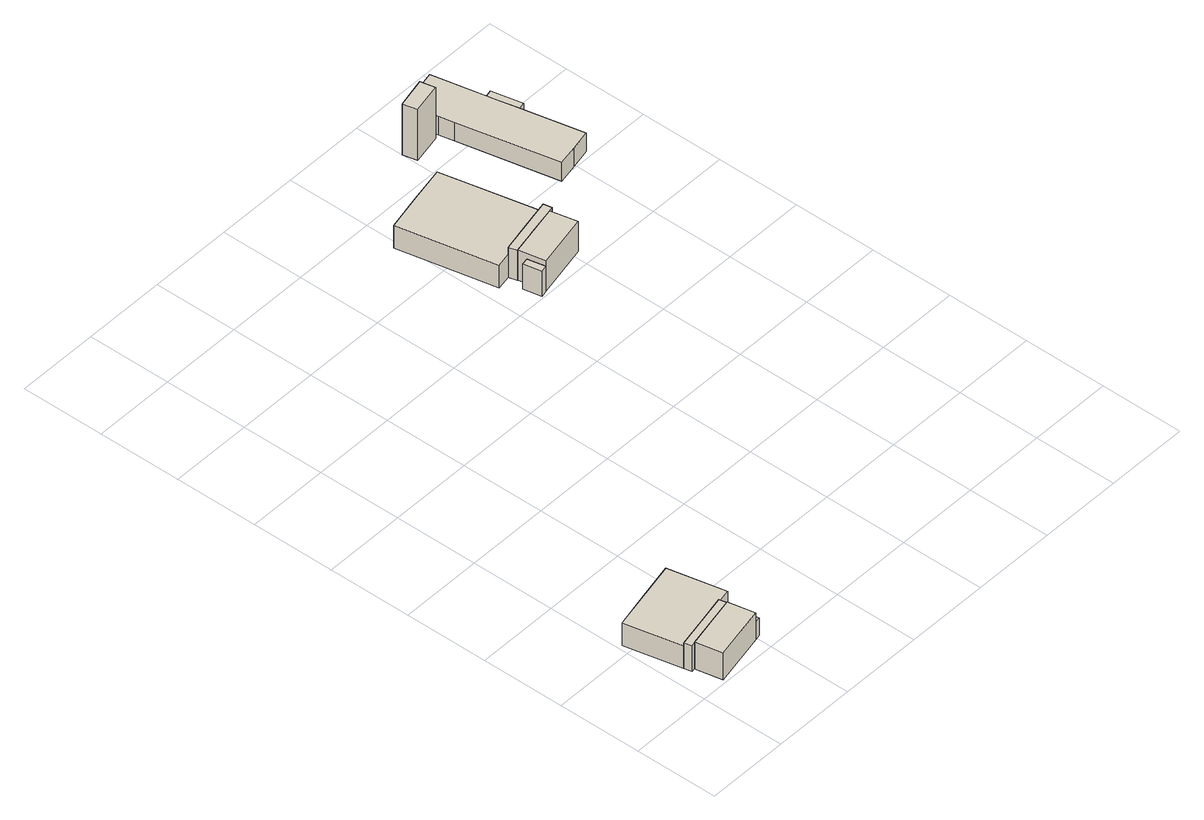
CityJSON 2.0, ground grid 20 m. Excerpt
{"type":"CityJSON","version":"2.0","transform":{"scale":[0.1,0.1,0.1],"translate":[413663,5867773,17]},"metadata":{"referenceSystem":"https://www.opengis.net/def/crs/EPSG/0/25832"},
"CityObjects":{
"building1":{"type":"Building","attributes":{"Gemeindeschluessel":"03454042","AbsoluteHoehe":"18.019","MittlereTraufHoehe":"22.651","Firsthoehe":"27.99","function":"31001_1000","roofType":"3100","measuredHeight":9.97},"address":[{"country":"Germany","locality":"Rastdorf","thoroughfareNumber":"23","thoroughfareName":"Nordstraße"}],"children":["building1-1"],"geometry":[{"type":"MultiSurface","lod":"1","boundaries":[[[0,1,2,3]],[[4,5,6,7]],[[2,8,9,10,7,3]],[[5,4,2,1]],[[6,5,1,0]],[[7,6,0,3]],[[8,4,10,9]]]}]},
"building1-1":{"type":"BuildingPart","attributes":{"AbsoluteHoehe":"18.019","MittlereTraufHoehe":"22.651","Firsthoehe":"22.651","roofType":"1000","measuredHeight":4.63},"parents":["building1"],"geometry":[{"type":"MultiSurface","lod":"1","boundaries":[[[8,11,12,9]],[[13,14,4,10]],[[13,10,9,12]],[[14,13,12,11]],[[4,14,11,8]],[[9,10,4,8]]]}]},
"building2":{"type":"Building","attributes":{"Gemeindeschluessel":"03454042","AbsoluteHoehe":"18.161","MittlereTraufHoehe":"23.186","Firsthoehe":"27.916","function":"31001_2000","roofType":"3100","measuredHeight":9.76},"address":[{"country":"Germany","locality":"Rastdorf"}],"children":["building2-1"],"geometry":[{"type":"MultiSurface","lod":"1","boundaries":[[[15,16,17,18,19,20,21]],[[22,23,24,25,26,27,28]],[[23,22,20,19]],[[24,23,19,18]],[[25,24,18,17]],[[26,25,17,16]],[[27,26,16,15]],[[20,22,29,30]],[[30,29,28,21]],[[28,27,15,21]]]}]},
"building2-1":{"type":"BuildingPart","attributes":{"AbsoluteHoehe":"18.161","MittlereTraufHoehe":"23.983","Firsthoehe":"27.916","roofType":"3100","measuredHeight":9.76},"parents":["building2"],"geometry":[{"type":"MultiSurface","lod":"1","boundaries":[[[31,32,33,34,35,36,37]],[[38,39,22,29,27,40,41]],[[38,41,37,36]],[[39,38,36,35]],[[22,39,35,34]],[[33,30,20,34]],[[32,15,21,30,33]],[[40,27,32,31]],[[41,40,31,37]],[[30,29,22,20]],[[21,28,29,30]],[[15,27,28,21]]]}]},
"building3":{"type":"Building","attributes":{"Gemeindeschluessel":"03454042","AbsoluteHoehe":"18.189","MittlereTraufHoehe":"24.882","Firsthoehe":"27.752","function":"31001_1000","roofType":"3100","measuredHeight":9.56},"address":[{"country":"Germany","locality":"Rastdorf","thoroughfareNumber":"24","thoroughfareName":"Nordstraße"}],"children":["building3-1"],"geometry":[{"type":"MultiSurface","lod":"1","boundaries":[[[42,43,44,45]],[[46,47,48,49]],[[46,49,45,44]],[[47,46,44,43]],[[42,48,50,51,52,43]],[[49,48,42,45]],[[51,50,47,52]]]}]},
"building3-1":{"type":"BuildingPart","attributes":{"AbsoluteHoehe":"18.189","MittlereTraufHoehe":"24.882","Firsthoehe":"24.882","roofType":"1000","measuredHeight":6.69},"parents":["building3"],"geometry":[{"type":"MultiSurface","lod":"1","boundaries":[[[53,54,52,51]],[[47,55,56,50]],[[55,47,52,54]],[[56,55,54,53]],[[50,56,53,51]],[[47,50,51,52]]]}]},
"building4":{"type":"Building","attributes":{"Gemeindeschluessel":"03454042","AbsoluteHoehe":"18.071","MittlereTraufHoehe":"23.135","Firsthoehe":"27.743","function":"31001_2000","roofType":"3100","measuredHeight":9.67},"address":[{"country":"Germany","locality":"Rastdorf"}],"children":["building4-1"],"geometry":[{"type":"MultiSurface","lod":"1","boundaries":[[[57,58,59,60,61,62,63]],[[64,65,66,67,68,69,70]],[[64,70,63,62]],[[65,64,62,61]],[[66,65,61,60]],[[67,66,60,59]],[[70,69,57,63]],[[71,72,67,59]],[[58,68,72,71]],[[69,68,58,57]]]}]},
"building4-1":{"type":"BuildingPart","attributes":{"AbsoluteHoehe":"18.071","MittlereTraufHoehe":"25.582","Firsthoehe":"27.75","roofType":"3100","measuredHeight":9.68},"parents":["building4"],"geometry":[{"type":"MultiSurface","lod":"1","boundaries":[[[73,74,75,76,77,78,79]],[[67,80,81,82,83,69,72]],[[78,59,71,79]],[[80,67,78,77]],[[81,80,77,76]],[[82,81,76,75]],[[83,82,75,74]],[[69,83,74,73]],[[79,71,58,57,73]],[[59,67,72,71]],[[72,68,58,71]],[[58,68,69,57]]]}]},
"building5":{"type":"Building","attributes":{"Gemeindeschluessel":"03454042","AbsoluteHoehe":"17.978","MittlereTraufHoehe":"31.721","Firsthoehe":"31.721","function":"31001_2000","roofType":"1000","measuredHeight":13.74},"address":[{"country":"Germany","locality":"Rastdorf"}],"geometry":[{"type":"MultiSurface","lod":"1","boundaries":[[[84,85,86,87]],[[88,89,90,91]],[[88,91,87,86]],[[89,88,86,85]],[[90,89,85,84]],[[91,90,84,87]]]}]},
"building6":{"type":"Building","attributes":{"Gemeindeschluessel":"03454042","AbsoluteHoehe":"17.945","MittlereTraufHoehe":"21.655","Firsthoehe":"24.954","function":"31001_2000","roofType":"3100","measuredHeight":7.01},"address":[{"country":"Germany","locality":"Rastdorf"}],"children":["building6-1"],"geometry":[{"type":"MultiSurface","lod":"1","boundaries":[[[92,93,94,95,96,97,98,99,100,101]],[[102,103,104,105,106,107,108,109,110,111]],[[102,111,101,100]],[[103,102,100,99]],[[104,103,99,98]],[[105,104,98,97]],[[106,105,97,96]],[[107,106,96,95]],[[108,107,95,94]],[[93,112,113,114,108,94]],[[92,115,112,93]],[[111,110,92,101]],[[112,109,114,113]],[[115,110,109,112]]]}]},
"building6-1":{"type":"BuildingPart","attributes":{"BezugspunktDach":"4000","AbsoluteHoehe":"17.945","MittlereTraufHoehe":"21.445","Firsthoehe":"21.445","measuredHeight":3.5},"parents":["building6"],"geometry":[{"type":"MultiSurface","lod":"1","boundaries":[[[112,115,116,117,113]],[[118,119,110,109,114]],[[118,114,113,117]],[[119,118,117,116]],[[110,119,116,115]],[[109,110,115,112]],[[113,114,109,112]]]}]}
},
"vertices":[
[53,70,83],[66,7,83],[195,35,83],[182,98,83],[195,35,10],[66,7,10],[53,70,10],[182,98,10],[195,35,57],[186,79,57],[186,79,10],
[210,38,57],[202,76,57],[202,76,10],[210,38,10],
[178,116,73],[214,124,73],[185,260,73],[97,241,73],[9,222,73],[38,86,73],[126,105,73],[38,86,12],[9,222,12],[97,241,12],[185,260,12],[214,124,12],[178,116,12],[126,105,12],[108,101,12],[108,101,73],
[182,98,81],[178,116,81],[108,101,81],[38,86,81],[42,68,81],[53,70,81],[112,83,81],[53,70,12],[42,68,12],[182,98,12],[112,83,12],
[673,1070,93],[686,1007,93],[814,1034,93],[800,1097,93],[814,1034,12],[686,1007,12],[673,1070,12],[800,1097,12],[677,1049,12],[677,1049,79],[686,1007,79],
[660,1046,79],[669,1003,79],[669,1003,12],[660,1046,12],
[668,1090,72],[720,1101,72],[807,1120,72],[757,1353,72],[670,1335,72],[584,1316,72],[633,1083,72],[584,1316,11],[670,1335,11],[757,1353,11],[807,1120,11],[720,1101,11],[668,1090,11],[633,1083,11],[738,1105,72],[738,1105,11],
[668,1090,92],[673,1070,92],[742,1085,92],[800,1097,92],[811,1100,92],[807,1120,92],[738,1105,92],[811,1100,11],[800,1097,11],[742,1085,11],[673,1070,11],
[800,1481,147],[808,1447,147],[879,1462,147],[871,1497,147],[879,1462,10],[808,1447,10],[800,1481,10],[871,1497,10],
[1012,1367,59],[1003,1407,59],[971,1558,59],[923,1548,59],[876,1537,59],[891,1465,59],[899,1430,59],[949,1194,59],[997,1204,59],[1045,1214,59],[997,1204,9],[949,1194,9],[899,1430,9],[891,1465,9],[876,1537,9],[923,1548,9],[971,1558,9],[1003,1407,9],[1012,1367,9],[1045,1214,9],[1003,1407,44],[996,1440,44],[996,1440,9],[1012,1367,44],
[1042,1374,44],[1026,1447,44],[1026,1447,9],[1042,1374,9]
]}
